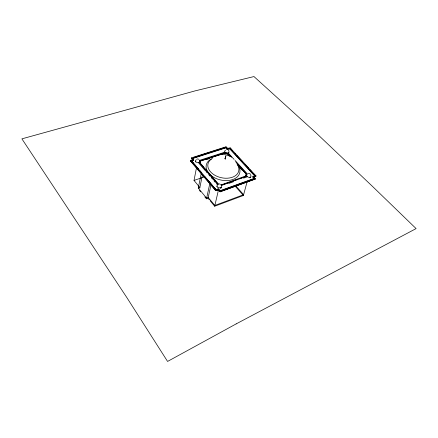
<?xml version="1.0" encoding="UTF-8"?>
<svg xmlns="http://www.w3.org/2000/svg" width="438" height="438" viewBox="0 0 438 438"><rect width="100%" height="100%" fill="white"/><g stroke="black" fill="none" stroke-linecap="round" stroke-linejoin="round"><path stroke-width="0.66" d="M225.762 156.328L225.811 155.857M225.745 156.048L225.97 156.037M225.669 156.486L225.526 156.722M225.603 156.689L225.384 158.091L225.46 157.335M192.578 159.667L190.404 160.96L215.704 190.694L218.327 189.939L220.139 191.833L255.277 179.098L254.045 176.925L256.006 175.912L230.131 147.847L227.793 148.329L226.03 146.807L191.428 157.877L192.517 159.99L191.428 157.877M193.722 159.958L191.63 161.217L193.662 160.281L192.616 158.233L225.893 147.562L227.59 149.035L229.846 148.57L254.779 175.654L252.803 176.947M192.616 158.233L192.556 158.556L225.816 147.88L227.514 149.374L229.769 148.887L254.692 175.972L252.77 176.936L254.073 178.731L236.213 185.164M235.951 186.013L243.61 194.691L214.872 205.433L208.203 197.494L206.632 198.162L198.272 188.099L199.859 187.541L194.029 180.423L196.432 167.989M234.127 159.416L228.132 152.851A2.234 1.44 13.1 0 1 225.066 152.074L199.712 160.308A2.3 1.522 11 0 1 199.033 162.361L198.863 163.21L205.055 170.415M199.547 161.157L199.712 160.308M231.625 157.319L227.804 153.327A2.787 1.796 13.1 0 1 225.099 152.638L200.505 160.642A2.869 1.9 11 0 1 199.903 162.449L199.788 163.024A2.869 1.9 11 0 0 200.39 161.217M201.015 164.436L199.827 162.843A2.869 1.9 11 0 0 200.429 161.031L200.429 160.522M198.272 188.099L201.327 172.961M199.717 188.247L202.449 174.85M206.632 198.162L209.917 183.051M210.979 184.852L208.039 198.244L206.999 198.666M207.601 179.958L216.033 189.851L191.691 160.894M225.816 147.88L225.893 147.562M226.03 146.807L225.959 147.124L203.539 154.302M224.738 153.607L224.984 152.539M225.039 158.545L225.57 156.913M225.395 158.036L225.291 158.49L225.362 157.768M225.603 157.204L225.482 157.603M225.241 159.164L225.274 158.14M227.519 149.353L227.59 149.035M227.722 148.646L227.793 148.329M218.327 189.939L215.704 190.694L215.775 190.371L218.327 189.774L220.139 191.833L220.21 191.51L255.37 178.781M218.48 189.276L218.557 188.953L216.109 189.528M247.125 181.754L243.397 195.479L214.686 206.232L218.529 189.703M227.711 154.362L227.957 153.295M228.132 152.851L228.089 153.059A2.234 1.44 13.1 0 0 228.904 151.471M220.506 188.384L220.659 187.738A2.376 1.632 13.1 0 0 221.278 185.52L246.983 176.169A2.31 1.533 15.2 0 1 247.059 174.275M229.769 148.887L229.846 148.57M235.748 161.841L246.621 173.968A2.885 1.916 15.2 0 0 246.178 175.83L221.42 184.792L221.327 185.181L235.972 179.963M230.131 147.847L232.364 150.672M246.26 175.95L246.074 176.218A2.88 1.916 15.2 0 1 246.523 174.351L237.029 163.735M246.025 176.399A2.88 1.916 15.2 0 1 246.474 174.532L246.753 173.902M246.983 176.169L246.758 177.007L243.555 178.151M249.928 177.817L250.098 177.182M254.949 178.633L254.045 176.925M254.073 178.731L252.896 176.629M256.006 175.912L253.958 177.242M225.165 158.885C224.119 158.561 226.101 158.348 225.236 158.841M191.669 161.222L193.695 160.292L192.923 159.131M191.986 160.231L190.404 160.96L191.16 161.595M254.16 178.414L220.374 190.623L218.557 188.953M220.933 190.711L234.943 185.624M220.774 191.373L253.848 179.399M228.817 183.418L233.301 181.814M239.789 178.605L245.521 176.563M194.029 180.423L204.354 176.892M200.352 160.916L225.006 153.021A2.787 1.796 13.1 0 0 227.716 153.711L230.618 156.694M200.314 161.096L224.968 153.207A2.787 1.796 13.1 0 0 227.672 153.897L230.114 156.377M206.024 159.711L209.249 158.66M193.93 157.379L202.257 154.713M254.467 176.645L255.918 176.229L253.607 173.722M248.143 173.508L249.331 173.486L250.377 174.083M254.325 179.295L255.277 179.098M197.122 158.934L199.076 159.257M226.227 149.539L226.588 149.468M222.373 154.455L224.869 154.565L229.687 156.065M221.42 184.792L221.299 184.683A2.967 2.031 13.1 0 0 220.664 184.31M219.394 190.087L220.303 190.919M218.327 189.774L220.21 191.51M191.368 158.2L192.096 158.906M234.675 153.18L235.6 154.181M236.52 155.183L242.066 161.195M244.837 164.201L248.527 168.214M249.912 169.714L251.762 171.718M235.047 160.428L247.486 174.056M236.985 163.916L246.599 174.466M240.517 168.433L241.891 169.944M235.294 186.292L243.397 195.479M199.766 162.514L218.436 183.949A2.967 2.031 13.1 0 1 219.942 184.053M202.334 165.969L203.654 167.508M204.973 169.041L218.184 184.376M199.033 162.361L218.031 184.688A2.376 1.632 13.1 0 0 217.396 186.906A2.376 1.632 13.1 0 0 220.653 187.738M205.942 171.439L207.267 172.983M208.592 174.527L209.922 176.071M211.247 177.614L212.572 179.158M213.903 180.702L215.228 182.246M216.553 183.785L217.44 184.814M193.881 163.823L192.112 161.742L193.848 163.817M194.768 164.863L196.098 166.424L194.735 164.858M197.429 167.984L198.759 169.544L197.396 167.984M200.089 171.105L200.976 172.145M204.962 176.826L205.849 177.866M206.736 178.907L216.043 189.824M200.062 171.105L200.949 172.15M190.459 160.631L215.885 190.514M208.455 198.748L209.287 199.744M210.114 200.741L214.686 206.232M199.378 190.316L200.631 191.828M204.809 196.859L206.479 198.874M228.39 150.092L228.926 151.006M226.435 153.076A2.234 1.44 13.1 0 1 225.888 152.884M225.406 152.61A2.234 1.44 13.1 0 1 225.592 150.322M221.491 187.442A2.376 1.632 13.1 0 1 220.966 188.148M218.162 188.22A2.376 1.632 13.1 0 1 217.653 187.918M216.854 186.692A2.376 1.632 13.1 0 1 216.892 186.265M250.875 175.468A2.31 1.533 15.2 0 1 249.293 177.324A2.31 1.533 15.2 0 1 246.512 175.556M250.186 174.713A2.31 1.533 15.2 0 1 250.591 175.069M250.662 177.291A2.305 1.533 15.2 0 1 250.355 177.598M199.443 162.356A2.3 1.522 11 0 1 196.016 161.945A2.3 1.522 11 0 1 196.536 159.711M199.673 160.516A2.3 1.522 11 0 1 199.925 160.905M200.035 161.31A2.3 1.522 11 0 1 199.985 161.704M195.463 162.016A2.3 1.522 11 0 1 195.414 161.217M220.922 184.94A2.376 1.632 13.1 0 1 221.327 185.312M237.823 165.367A15.79 10.468 13.1 0 1 231.379 177.565A15.79 10.468 13.1 0 1 211.51 172.824A15.79 10.468 13.1 0 1 211.472 159.082M237.631 164.754A17.191 11.426 13.1 0 1 232.359 179.673A17.191 11.426 13.1 0 1 209.348 173.908A17.191 11.426 13.1 0 1 212.414 158.436M236.191 323.885L167.573 361.438L126.817 297.522L21.9 138.851L195.14 90.863L253.974 76.562L315.688 132.55L372.612 186.517L416.1 228.598L236.191 323.885"/></g></svg>
